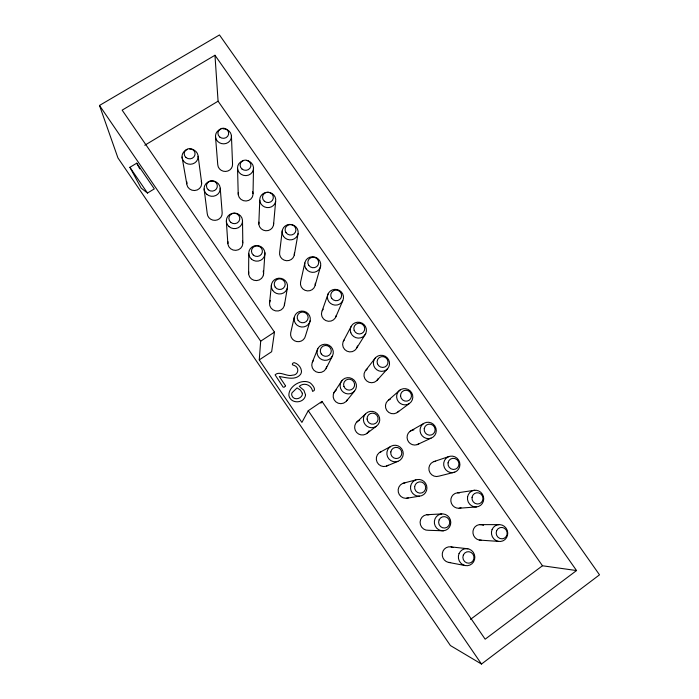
<?xml version="1.0" encoding="UTF-8"?>
<svg xmlns="http://www.w3.org/2000/svg" width="699" height="699" viewBox="0 0 699 699"><rect width="100%" height="100%" fill="white"/><g stroke="black" fill="none" stroke-linecap="round" stroke-linejoin="round"><path stroke-width="1.05" d="M248.608 273.737L248.757 253.789M253.029 193.562L253.519 167.646M258.813 224.003L259.766 200.342M263.479 274.786L264.938 252.907M259.259 359.88L271.649 351.719L274.471 332.13L122.15 110.145L214.969 55.265L576.544 570.55L485.158 639.192L322.003 401.409L308.25 410.715L301.916 422.406L259.259 359.88L260.683 341.173L99.494 105.453L219.469 34.95L599.506 574.831L481.489 664.05L450.401 645.544L117.93 157.904L99.494 105.453M273.527 225.095L275.633 201.557A8.03 7.654 11.1 0 0 265.139 192.671A8.03 7.654 11.1 0 0 262.509 205.663A8.03 7.654 11.1 0 0 275.633 201.557M269.639 302.23L271.474 284.484M282.274 230.539L279.67 252.059A7.462 7.191 13.2 0 0 286.546 260.718A7.462 7.191 13.2 0 0 294.401 253.117M284.423 305.157L287.429 287.656M294.296 254.995L298.045 233.728M304.816 262.964L300.553 282.178A7.479 7.252 16.9 0 0 307.473 290.898A7.479 7.252 16.9 0 0 315.31 283.209M294.218 317.468L290.697 332.829A7.549 7.392 15.7 0 0 296.699 341.558A7.549 7.392 15.7 0 0 305.507 335.738L310.216 320.631M315.205 285.105L320.631 266.136M322.178 310.706L328.181 293.694M312.505 361.794L317.8 348.722M335.669 317.232L342.755 300.745A8.091 7.855 22.4 0 0 334.795 289.36A8.091 7.855 22.4 0 0 328.836 301.601A8.091 7.855 22.4 0 0 342.755 300.745M326.136 368.39L332.523 355.843A8.178 8.03 24.5 0 0 324.493 344.257A8.178 8.03 24.5 0 0 318.447 356.778A8.178 8.03 24.5 0 0 332.523 355.843M343.349 341.234L351.064 326.599M320.902 403.209L322.003 401.409M356.883 347.787L365.691 333.676M333.851 392.821L342.047 380.431M365.717 370.356L375.258 358.019M346.459 401.077L354.524 391.117A8.213 8.091 37.2 0 0 349.71 377.792A8.213 8.091 37.2 0 0 340.596 388.434A8.213 8.091 37.2 0 0 354.524 391.117M377.207 380.177L387.674 368.609A8.161 7.977 38.5 0 0 382.834 355.424A8.161 7.977 38.5 0 0 373.869 365.927A8.161 7.977 38.5 0 0 387.674 368.609M356.42 422.397L365.315 414.14M388.627 400.003L400.046 390.007M366.556 433.677L376.28 426.32A8.266 8.135 51.6 0 0 375.022 412.13A8.266 8.135 51.6 0 0 363.419 420.125A8.266 8.135 51.6 0 0 376.28 426.32M470.497 619.366L542.476 565.771L576.544 570.55M397.285 412.489L409.422 403.48A8.213 8.012 48.1 0 0 408.094 389.439A8.213 8.012 48.1 0 0 396.656 397.329A8.213 8.012 48.1 0 0 409.422 403.48M260.683 341.173L274.471 332.13M147.472 193.055L154.304 188.879L136.733 163.182L129.9 167.306L141.172 188.11L147.472 193.055L129.9 167.306M144.772 145.252L218.079 101.189L214.969 55.265M410.243 431.161L423.445 423.638M379.531 452.515L390.33 446.678M417.233 444.625L431.03 438.177A8.274 8.047 56.4 0 0 433.31 424.223A8.274 8.047 56.4 0 0 420.151 428.898A8.274 8.047 56.4 0 0 431.03 438.177M386.512 466.111L397.897 461.366A8.336 8.161 62.2 0 0 400.291 447.246A8.336 8.161 62.2 0 0 386.966 452A8.336 8.161 62.2 0 0 397.897 461.366M433.747 461.637L448.907 456.552M403.087 483.262L415.853 479.907M454.691 472.192A8.344 8.073 62.5 0 1 443.76 462.852A8.344 8.073 62.5 0 1 456.919 458.09A8.344 8.073 62.5 0 1 454.691 472.192L439.068 476.106A7.715 7.488 63.9 0 1 429.064 470.453A7.715 7.488 63.9 0 1 435.66 461.226M406.442 498.291L419.505 496.159M457.592 492.804L474.743 490.244M459.138 508.234L476.465 506.924M426.984 514.709L441.751 513.922M479.68 524.617L498.702 524.634M443.393 530.786A8.484 8.205 72.3 0 1 435.058 518.737A8.484 8.205 72.3 0 1 449.239 517.54A8.484 8.205 72.3 0 1 443.393 530.786L428.461 530.296A7.838 7.593 73.7 0 1 420.108 522.109A7.838 7.593 73.7 0 1 428.968 514.814M479.313 540.082L498.37 541.375M451.091 546.898L467.893 548.759M448.653 562.433L465.307 565.578M218.079 101.189L542.476 565.771M308.25 410.715L481.489 664.05M136.733 163.182L139.765 168.87M182.028 156.995L186.755 183.802M198.14 156.279L201.679 183.094M204.108 189.018L207.227 213.571A7.488 7.147 4.7 0 0 215.152 220.342A7.488 7.147 4.7 0 0 222.177 212.819L220.237 188.241M215.493 136.655L217.765 164.763A7.418 7.007 7.3 0 0 225.62 171.447A7.418 7.007 7.3 0 0 232.549 164.09L231.439 135.973M226.345 221.277L227.848 243.549M237.546 168.38L238.219 194.278M242.501 220.456L242.815 242.745M222.981 128.808A7.995 7.514 7.8 0 1 230.897 139.197A7.995 7.514 7.8 0 1 217.677 141.408A7.995 7.514 7.8 0 1 220.936 129.149M201.312 181.277A7.479 7.086 3.7 0 1 194.637 190.53A7.479 7.086 3.7 0 1 186.904 181.958M189.639 149.053A8.073 7.602 4.3 0 1 197.572 159.538A8.073 7.602 4.3 0 1 184.195 161.801A8.073 7.602 4.3 0 1 187.568 149.403M252.645 191.744A7.427 7.069 8.7 0 1 246.109 200.997A7.427 7.069 8.7 0 1 238.342 192.435M247.097 160.595A8.012 7.584 9.2 0 1 252.374 172.076A8.012 7.584 9.2 0 1 239.285 172.67A8.012 7.584 9.2 0 1 242.964 160.787M273.641 223.234A7.444 7.13 10.6 0 1 265.769 230.749A7.444 7.13 10.6 0 1 258.936 222.142M242.439 240.902A7.506 7.208 6 0 1 235.808 250.356A7.506 7.208 6 0 1 227.979 241.671M263.217 271.029A7.514 7.27 7.9 0 1 256.612 280.587A7.514 7.27 7.9 0 1 248.739 271.841M284.537 303.244A7.532 7.331 10.9 0 1 275.598 310.889A7.532 7.331 10.9 0 1 270.268 300.413M336.271 315.424A7.497 7.305 22.1 0 1 325.717 320.544A7.497 7.305 22.1 0 1 323.244 309.115M481.288 540.178A7.846 7.523 71 0 1 473.005 530.995A7.846 7.523 71 0 1 483.542 525.342M450.645 562.529A7.907 7.61 75.9 0 1 442.336 553.267A7.907 7.61 75.9 0 1 452.996 547.527M461.06 507.815A7.776 7.506 68 0 1 450.855 501.131A7.776 7.506 68 0 1 459.558 492.909M408.373 497.871A7.768 7.584 70.2 0 1 398.316 492.175A7.768 7.584 70.2 0 1 405.018 482.843M418.972 443.734A7.654 7.471 57.8 0 1 407.552 439.951A7.654 7.471 57.8 0 1 413.887 429.876M388.268 465.202A7.706 7.558 64.2 0 1 377.163 462.327A7.706 7.558 64.2 0 1 381.287 451.615M398.727 411.187A7.602 7.436 49.5 0 1 386.818 410.47A7.602 7.436 49.5 0 1 390.357 399.129M369.081 430.698A7.645 7.54 53.8 0 1 356.621 432.445A7.645 7.54 53.8 0 1 359.636 420.195M378.255 378.552A7.558 7.401 39.3 0 1 366.643 380.903A7.558 7.401 39.3 0 1 367.158 369.072M347.534 399.435A7.602 7.506 38.3 0 1 335.8 401.82A7.602 7.506 38.3 0 1 336.385 389.876M357.477 345.953A7.523 7.357 29.7 0 1 346.931 351.151A7.523 7.357 29.7 0 1 344.406 339.627M326.739 366.538A7.567 7.453 24.3 0 1 316.062 371.807A7.567 7.453 24.3 0 1 313.58 360.177M302.309 393.24L302.283 394.944C300.727 399.112 293.746 400.536 291.999 395.809A3.609 3.574 16.8 0 1 292.06 392.742L297.075 387.884L300.465 390.156L302.309 393.24M305.55 394.848C304.677 403.568 290.723 404.424 288.897 395.555C288.285 386.294 302.213 378.01 310.304 382.991C312.252 384.476 317.25 390.339 312.619 391.414C311.588 385.166 304.371 381.846 299.242 386.355L303.899 390.295L305.55 394.848M285.559 385.831L284.178 387.237L283.112 387.124L275.091 374.856C279.556 370.418 286.913 377.058 292.47 375.18C298.525 375.328 299.862 367.368 294.165 365.42C291.378 365.193 292.077 362.921 294.192 362.641C297.923 363.629 301.086 367.132 301.461 371.02A5.741 5.662 15.9 0 1 300.421 374.542C295.188 380.745 286.074 377.416 279.312 376.534L285.559 385.831M186.013 157.528A5.452 5.129 4.4 0 0 194.969 154.82A5.452 5.129 4.4 0 0 187.926 148.835A5.452 5.129 4.4 0 0 186.013 157.528M219.722 137.013A5.4 5.076 7.8 0 0 228.573 134.348A5.4 5.076 7.8 0 0 221.566 128.424A5.4 5.076 7.8 0 0 219.722 137.013M206.817 194.339A8.082 7.672 5.3 0 0 220.089 190.242A8.082 7.672 5.3 0 0 209.604 181.338A8.082 7.672 5.3 0 0 206.817 194.339M208.285 189.813A5.461 5.181 5.4 0 0 217.249 187.044A5.461 5.181 5.4 0 0 210.172 181.032A5.461 5.181 5.4 0 0 208.285 189.813M241.968 169.001A5.409 5.12 9.3 0 0 250.827 166.283A5.409 5.12 9.3 0 0 243.785 160.316A5.409 5.12 9.3 0 0 241.968 169.001M229.089 226.651A8.1 7.75 6.7 0 0 242.37 222.465A8.1 7.75 6.7 0 0 231.823 213.51A8.1 7.75 6.7 0 0 229.089 226.651M230.722 222.343A5.47 5.225 6.8 0 0 239.696 219.521A5.47 5.225 6.8 0 0 232.575 213.475A5.47 5.225 6.8 0 0 230.722 222.343M264.379 201.233A5.426 5.164 11.2 0 0 273.248 198.464A5.426 5.164 11.2 0 0 266.162 192.461A5.426 5.164 11.2 0 0 264.379 201.233M283.523 236.384A8.047 7.724 13.7 0 0 297.39 235.633A8.047 7.724 13.7 0 0 289.561 224.414A8.047 7.724 13.7 0 0 283.523 236.384M251.526 259.198A8.117 7.82 8.7 0 0 264.807 254.943A8.117 7.82 8.7 0 0 254.218 245.926A8.117 7.82 8.7 0 0 251.526 259.198M253.335 255.118A5.478 5.277 8.8 0 0 262.308 252.252A5.478 5.277 8.8 0 0 255.161 246.162A5.478 5.277 8.8 0 0 253.335 255.118M286.022 232.671A5.435 5.216 13.8 0 0 295.389 232.173A5.435 5.216 13.8 0 0 290.102 224.589A5.435 5.216 13.8 0 0 286.022 232.671M306.092 268.862A8.073 7.794 17.3 0 0 319.985 268.067A8.073 7.794 17.3 0 0 312.095 256.76A8.073 7.794 17.3 0 0 306.092 268.862M272.724 290.443A8.135 7.89 11.7 0 0 286.756 289.613A8.135 7.89 11.7 0 0 278.849 278.193A8.135 7.89 11.7 0 0 272.724 290.443M275.17 287.106A5.496 5.33 11.7 0 0 284.65 286.546A5.496 5.33 11.7 0 0 279.312 278.831A5.496 5.33 11.7 0 0 275.17 287.106M308.775 265.384A5.452 5.26 17.3 0 0 318.159 264.851A5.452 5.26 17.3 0 0 312.829 257.215A5.452 5.26 17.3 0 0 308.775 265.384M295.502 323.488A8.152 7.96 16.4 0 0 309.552 322.597A8.152 7.96 16.4 0 0 301.584 311.099A8.152 7.96 16.4 0 0 295.502 323.488M298.132 320.378A5.505 5.374 16.5 0 0 307.621 319.793A5.505 5.374 16.5 0 0 302.248 312.025A5.505 5.374 16.5 0 0 298.132 320.378M331.702 298.351A5.47 5.304 22.4 0 0 341.095 297.783A5.47 5.304 22.4 0 0 335.73 290.085A5.47 5.304 22.4 0 0 331.702 298.351M492.113 529.449A8.493 8.117 69.9 0 0 500.501 541.48A8.493 8.117 69.9 0 0 506.163 528.252A8.493 8.117 69.9 0 0 492.113 529.449M459.068 553.538A8.571 8.222 74.8 0 0 467.465 565.683A8.571 8.222 74.8 0 0 473.267 552.289A8.571 8.222 74.8 0 0 459.068 553.538M463.341 554.98A5.793 5.557 74.7 0 0 469.012 563.184A5.793 5.557 74.7 0 0 472.935 554.141A5.793 5.557 74.7 0 0 463.341 554.98M496.631 530.69A5.741 5.487 69.8 0 0 502.293 538.815A5.741 5.487 69.8 0 0 506.12 529.877A5.741 5.487 69.8 0 0 496.631 530.69M467.544 497.068A8.414 8.1 66.9 0 0 478.535 506.469A8.414 8.1 66.9 0 0 480.711 492.218A8.414 8.1 66.9 0 0 467.544 497.068M439.121 519.881A5.732 5.54 72.2 0 0 444.747 528.025A5.732 5.54 72.2 0 0 448.697 519.077A5.732 5.54 72.2 0 0 439.121 519.881M472.043 497.339A5.688 5.47 66.7 0 0 479.47 503.691A5.688 5.47 66.7 0 0 480.938 494.071A5.688 5.47 66.7 0 0 472.043 497.339M410.61 486.286A8.405 8.187 68.5 0 0 421.602 495.705A8.405 8.187 68.5 0 0 423.935 481.436A8.405 8.187 68.5 0 0 410.61 486.286M414.664 486.469A5.679 5.531 68.3 0 0 422.082 492.839A5.679 5.531 68.3 0 0 423.664 483.201A5.679 5.531 68.3 0 0 414.664 486.469M448.05 462.852A5.636 5.452 62.4 0 0 455.433 469.16A5.636 5.452 62.4 0 0 456.936 459.636A5.636 5.452 62.4 0 0 448.05 462.852M390.811 451.912A5.627 5.513 62 0 0 398.194 458.238A5.627 5.513 62 0 0 399.811 448.697A5.627 5.513 62 0 0 390.811 451.912M424.241 428.618A5.583 5.435 56.2 0 0 431.58 434.892A5.583 5.435 56.2 0 0 433.127 425.464A5.583 5.435 56.2 0 0 424.241 428.618M367.089 419.068A5.583 5.496 51.4 0 0 375.774 423.253A5.583 5.496 51.4 0 0 374.926 413.668A5.583 5.496 51.4 0 0 367.089 419.068M400.562 396.097A5.548 5.417 48 0 0 409.177 400.256A5.548 5.417 48 0 0 408.286 390.776A5.548 5.417 48 0 0 400.562 396.097M343.917 386.433A5.548 5.461 37.1 0 0 353.318 388.251A5.548 5.461 37.1 0 0 350.077 379.251A5.548 5.461 37.1 0 0 343.917 386.433M377.425 363.768A5.513 5.382 38.5 0 0 386.748 365.586A5.513 5.382 38.5 0 0 383.48 356.682A5.513 5.382 38.5 0 0 377.425 363.768M350.784 332.715A8.126 7.916 29.5 0 0 364.555 335.406A8.126 7.916 29.5 0 0 359.775 322.335A8.126 7.916 29.5 0 0 350.784 332.715M321.26 353.921A5.522 5.426 24.5 0 0 330.767 353.292A5.522 5.426 24.5 0 0 325.35 345.463A5.522 5.426 24.5 0 0 321.26 353.921M354.148 330.304A5.487 5.347 29.5 0 0 363.445 332.139A5.487 5.347 29.5 0 0 360.23 323.305A5.487 5.347 29.5 0 0 354.148 330.304"/></g></svg>
